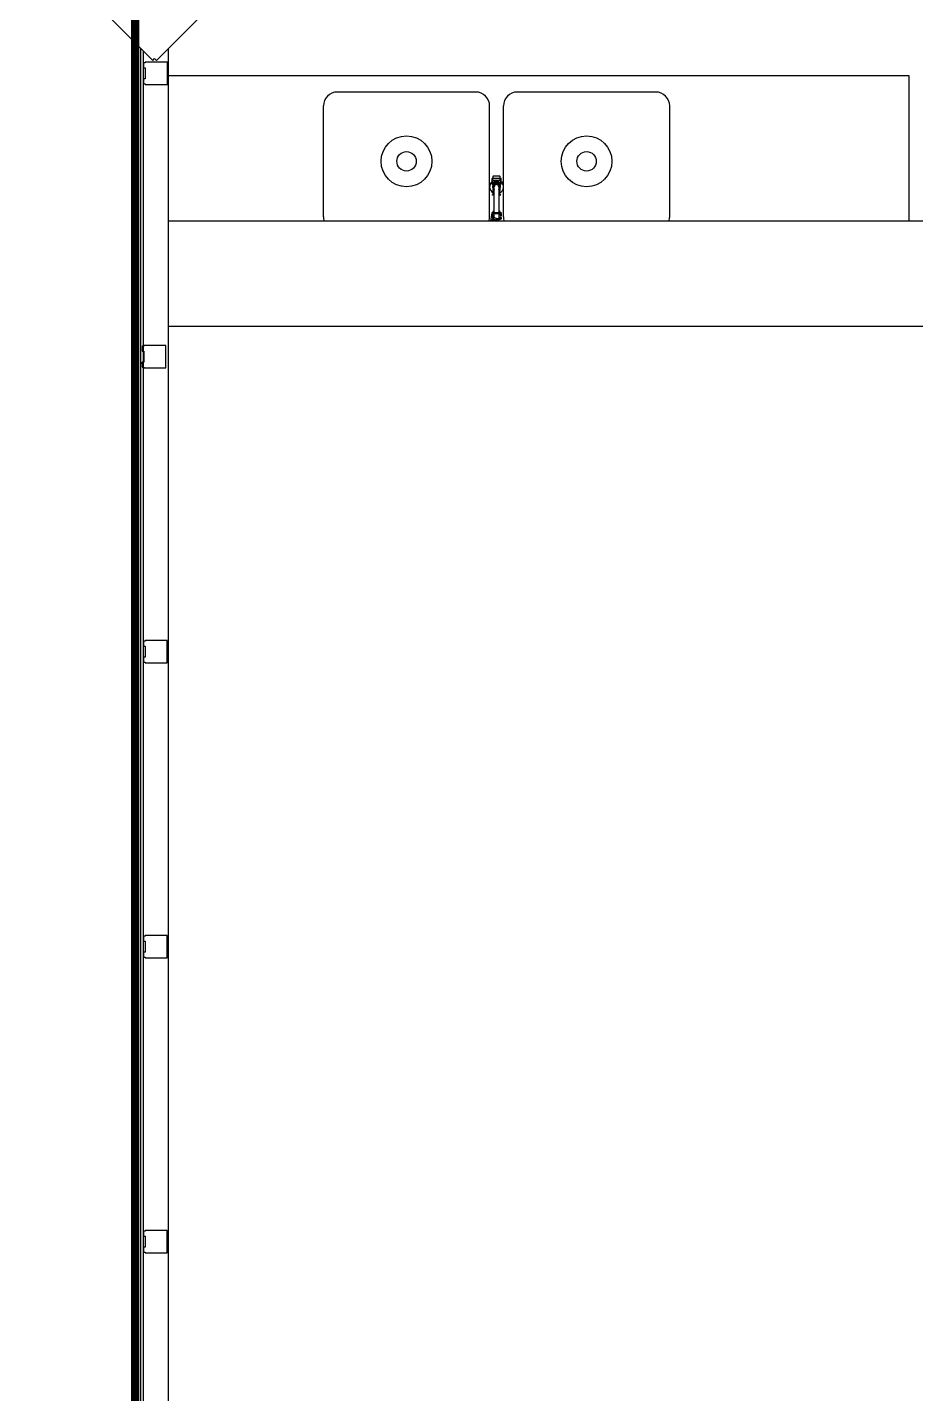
# Model space of a CAD drawing. Header units: metres. Extents: x -331 to 2982, y 362 to 2539.
# Drawn here: x 2869.138 to 2872.345, y 1390.311 to 1395.24 of the extents above; entities that cross this region are included whole.
import ezdxf

# ---------------------------------------------------------------- set-up
doc = ezdxf.new("R2010")
doc.units = ezdxf.units.M
doc.layers.get('0').update_dxf_attribs({"color": 251})
for name, color, linetype in [('CX', 251, 'Continuous'), ('Est', 251, 'Continuous'), ('Pis', 251, 'Continuous')]:
    doc.layers.add(name, color=color, linetype=linetype)

# ---------------------------------------------------------------- blocks, each defined once
blk = doc.blocks.new('XR_BL2_AND_MON-REV15$0$PERFIL_UNIT_ALCOA')
at = {"layer": 'CX', "color": 6}
for p, q in [((-21.3, 13.4), (-15.2, 13.4)), ((30.6, 13.4), (24.4, 13.4))]:
    blk.add_line(p, q, dxfattribs=at)
at = {"layer": 'CX'}
blk.add_lwpolyline([(-15.2, 19.2), (-15.2, 13.4), (-33.6, 13.4), (-33.6, 19.2), (-35.4, 19.2), (-35.4, 99.2), (44.6, 99.2), (44.6, 19.2), (42.9, 19.2), (42.9, 13.4), (24.4, 13.4), (24.4, 19.2)], close=True, dxfattribs=at)
blk = doc.blocks.new('XR_BL2_AND_MON-REV15$0$P_M')
at = {"layer": 'Est'}
blk.add_lwpolyline([(0.4596, -0.4313), (0.4525, -0.4243), (0.4596, -0.4172), (0.0071, 0.0354), (0, 0.0283), (-0.0071, 0.0354), (-0.4596, -0.4172), (-0.4525, -0.4243), (-0.4596, -0.4313), (-0.0071, -0.8839), (0, -0.8768), (0.0071, -0.8839)], close=True, dxfattribs=at)

msp = doc.modelspace()

# ---------------------------------------------------------------- linework, layer by layer
at = {"lineweight": 0}
msp.add_lwpolyline([(2894.6173, 1401.4765), (2894.6173, 1401.5747), (2894.9689, 1401.9258), (2894.9689, 1401.9658), (2869.183, 1401.9658), (2869.183, 1401.7358), (2869.373, 1401.7358), (2869.5273, 1401.5815), (2869.5273, 1371.8958), (2871.0198, 1371.8958), (2871.1617, 1371.6557), (2871.3121, 1371.4208), (2870.2373, 1371.4208), (2870.2373, 1370.7808), (2871.7876, 1370.7808, 0.087526), (2873.86, 1369.0211)], format="xyb", dxfattribs=at)
at = {"layer": 'Pis'}
for p, q in [((2869.5473, 1389.7475), (2869.5473, 1395.1641)), ((2869.5574, 1389.7576), (2869.5574, 1395.154)), ((2869.6471, 1389.755), (2869.6471, 1395.1639)), ((2869.6434, 1395.067), (2872.3203, 1395.067)), ((2872.3203, 1395.067), (2872.3203, 1394.5412)), ((2870.7565, 1395.007), (2870.2565, 1395.007)), ((2871.4065, 1395.007), (2870.9065, 1395.007)), ((2870.2065, 1394.557), (2870.2065, 1394.957)), ((2870.8065, 1394.557), (2870.8065, 1394.957)), ((2870.8565, 1394.557), (2870.8565, 1394.957)), ((2871.4565, 1394.557), (2871.4565, 1394.957)), ((2870.816, 1394.6757), (2870.816, 1394.6942)), ((2870.816, 1394.6757), (2870.816, 1394.6942)), ((2870.8185, 1394.7029), (2870.8185, 1394.6969)), ((2870.8185, 1394.7029), (2870.8185, 1394.6969)), ((2870.8185, 1394.6896), (2870.8185, 1394.6969)), ((2870.8185, 1394.6896), (2870.8185, 1394.6969)), ((2870.819, 1394.6757), (2870.819, 1394.6888)), ((2870.819, 1394.6757), (2870.819, 1394.6888)), ((2870.8435, 1394.7039), (2870.8195, 1394.7039)), ((2870.8435, 1394.7039), (2870.8195, 1394.7039)), ((2870.8195, 1394.6959), (2870.8435, 1394.6959)), ((2870.8195, 1394.6959), (2870.8435, 1394.6959)), ((2870.8195, 1394.6886), (2870.8435, 1394.6886)), ((2870.8195, 1394.6886), (2870.8435, 1394.6886)), ((2870.827, 1394.6859), (2870.824, 1394.6829)), ((2870.827, 1394.6859), (2870.824, 1394.6829)), ((2870.824, 1394.6829), (2870.824, 1394.6799)), ((2870.8278, 1394.6829), (2870.824, 1394.6829)), ((2870.824, 1394.6829), (2870.824, 1394.6799)), ((2870.8278, 1394.6829), (2870.824, 1394.6829)), ((2870.8285, 1394.6876), (2870.8243, 1394.6876)), ((2870.8243, 1394.6876), (2870.8243, 1394.6832)), ((2870.8285, 1394.6876), (2870.8243, 1394.6876)), ((2870.8243, 1394.6876), (2870.8243, 1394.6832)), ((2870.8285, 1394.6864), (2870.8243, 1394.6864)), ((2870.8285, 1394.6864), (2870.8243, 1394.6864)), ((2870.827, 1394.6859), (2870.836, 1394.6859)), ((2870.827, 1394.6859), (2870.836, 1394.6859)), ((2870.8315, 1394.6829), (2870.8278, 1394.6829)), ((2870.8315, 1394.6829), (2870.8278, 1394.6829)), ((2870.8285, 1394.6879), (2870.8345, 1394.6879)), ((2870.8285, 1394.6879), (2870.8285, 1394.6859)), ((2870.8285, 1394.6879), (2870.8345, 1394.6879)), ((2870.8285, 1394.6879), (2870.8285, 1394.6859)), ((2870.8315, 1394.6829), (2870.8315, 1394.6799)), ((2870.8353, 1394.6829), (2870.8315, 1394.6829)), ((2870.8315, 1394.6829), (2870.8315, 1394.6799)), ((2870.8353, 1394.6829), (2870.8315, 1394.6829)), ((2870.8345, 1394.6879), (2870.8345, 1394.6859)), ((2870.8345, 1394.6879), (2870.8345, 1394.6859)), ((2870.8388, 1394.6876), (2870.8345, 1394.6876)), ((2870.8388, 1394.6876), (2870.8345, 1394.6876)), ((2870.8388, 1394.6864), (2870.8345, 1394.6864)), ((2870.8388, 1394.6864), (2870.8345, 1394.6864)), ((2870.839, 1394.6829), (2870.8353, 1394.6829)), ((2870.839, 1394.6829), (2870.8353, 1394.6829)), ((2870.836, 1394.6859), (2870.839, 1394.6829)), ((2870.836, 1394.6859), (2870.839, 1394.6829)), ((2870.8388, 1394.6832), (2870.8388, 1394.6876)), ((2870.8388, 1394.6832), (2870.8388, 1394.6876)), ((2870.839, 1394.6829), (2870.839, 1394.6799)), ((2870.839, 1394.6829), (2870.839, 1394.6799)), ((2870.844, 1394.6888), (2870.844, 1394.6757)), ((2870.844, 1394.6888), (2870.844, 1394.6757)), ((2870.8445, 1394.6969), (2870.8445, 1394.7029)), ((2870.8445, 1394.6969), (2870.8445, 1394.7029)), ((2870.8445, 1394.6896), (2870.8445, 1394.6969)), ((2870.8445, 1394.6896), (2870.8445, 1394.6969)), ((2870.847, 1394.6942), (2870.847, 1394.6757)), ((2870.847, 1394.6942), (2870.847, 1394.6757)), ((2870.8163, 1394.6379), (2870.8165, 1394.6379)), ((2870.8169, 1394.6344), (2870.8163, 1394.6379)), ((2870.8163, 1394.6379), (2870.8165, 1394.6379)), ((2870.8169, 1394.6344), (2870.8163, 1394.6379)), ((2870.8165, 1394.6379), (2870.8232, 1394.6379)), ((2870.8165, 1394.6379), (2870.8232, 1394.6379)), ((2870.8171, 1394.6344), (2870.8169, 1394.6344)), ((2870.8171, 1394.6344), (2870.8169, 1394.6344)), ((2870.8235, 1394.6344), (2870.8171, 1394.6344)), ((2870.8235, 1394.6344), (2870.8171, 1394.6344)), ((2870.8185, 1394.6674), (2870.8207, 1394.6712)), ((2870.8185, 1394.6674), (2870.8207, 1394.6712)), ((2870.8207, 1394.6587), (2870.8185, 1394.6624)), ((2870.8207, 1394.6587), (2870.8185, 1394.6624)), ((2870.8435, 1394.6799), (2870.8195, 1394.6799)), ((2870.8195, 1394.6731), (2870.8195, 1394.6799)), ((2870.8435, 1394.6799), (2870.8195, 1394.6799)), ((2870.8195, 1394.6731), (2870.8195, 1394.6799)), ((2870.8195, 1394.6379), (2870.8195, 1394.6568)), ((2870.8195, 1394.6379), (2870.8195, 1394.6568)), ((2870.8207, 1394.6712), (2870.8229, 1394.6749)), ((2870.8207, 1394.6712), (2870.8229, 1394.6749)), ((2870.8229, 1394.6549), (2870.8207, 1394.6587)), ((2870.8229, 1394.6549), (2870.8207, 1394.6587)), ((2870.8232, 1394.6379), (2870.8235, 1394.6379)), ((2870.8232, 1394.6379), (2870.8235, 1394.6379)), ((2870.8235, 1394.5724), (2870.8235, 1394.6649)), ((2870.8235, 1394.5724), (2870.8235, 1394.6649)), ((2870.8272, 1394.6774), (2870.8315, 1394.6774)), ((2870.8272, 1394.6774), (2870.8315, 1394.6774)), ((2870.8315, 1394.6774), (2870.8359, 1394.6774)), ((2870.8315, 1394.6774), (2870.8359, 1394.6774)), ((2870.8395, 1394.6649), (2870.8395, 1394.5724)), ((2870.8395, 1394.6649), (2870.8395, 1394.5724)), ((2870.8395, 1394.6379), (2870.8399, 1394.6379)), ((2870.8395, 1394.6379), (2870.8399, 1394.6379)), ((2870.846, 1394.6344), (2870.8395, 1394.6344)), ((2870.846, 1394.6344), (2870.8395, 1394.6344)), ((2870.8399, 1394.6379), (2870.8466, 1394.6379)), ((2870.8399, 1394.6379), (2870.8466, 1394.6379)), ((2870.8402, 1394.6749), (2870.8424, 1394.6712)), ((2870.8402, 1394.6749), (2870.8424, 1394.6712)), ((2870.8424, 1394.6587), (2870.8402, 1394.6549)), ((2870.8424, 1394.6587), (2870.8402, 1394.6549)), ((2870.8424, 1394.6712), (2870.8445, 1394.6674)), ((2870.8424, 1394.6712), (2870.8445, 1394.6674)), ((2870.8445, 1394.6624), (2870.8424, 1394.6587)), ((2870.8445, 1394.6624), (2870.8424, 1394.6587)), ((2870.8435, 1394.6799), (2870.8435, 1394.6731)), ((2870.8435, 1394.6799), (2870.8435, 1394.6731)), ((2870.8435, 1394.6379), (2870.8435, 1394.6568)), ((2870.8435, 1394.6379), (2870.8435, 1394.6568)), ((2870.8462, 1394.6344), (2870.846, 1394.6344)), ((2870.8462, 1394.6344), (2870.846, 1394.6344)), ((2870.8462, 1394.6344), (2870.8468, 1394.6379)), ((2870.8462, 1394.6344), (2870.8468, 1394.6379)), ((2870.8466, 1394.6379), (2870.8468, 1394.6379)), ((2870.8466, 1394.6379), (2870.8468, 1394.6379)), ((2875.5276, 1394.5412), (2869.6471, 1394.5412)), ((2870.8138, 1394.5651), (2870.8096, 1394.5412)), ((2870.8138, 1394.5651), (2870.8096, 1394.5412)), ((2870.8168, 1394.5724), (2870.8315, 1394.5724)), ((2870.8168, 1394.5724), (2870.8315, 1394.5724)), ((2870.8315, 1394.5674), (2870.8168, 1394.5674)), ((2870.8315, 1394.5674), (2870.8168, 1394.5674)), ((2870.8235, 1394.5532), (2870.8235, 1394.5674)), ((2870.8235, 1394.5532), (2870.8235, 1394.5674)), ((2870.8235, 1394.5412), (2870.8235, 1394.5477)), ((2870.8235, 1394.5412), (2870.8235, 1394.5477)), ((2870.8315, 1394.5724), (2870.8315, 1394.5674)), ((2870.8315, 1394.5674), (2870.8315, 1394.5724)), ((2870.8315, 1394.5724), (2870.8463, 1394.5724)), ((2870.8315, 1394.5724), (2870.8315, 1394.5674)), ((2870.8315, 1394.5674), (2870.8315, 1394.5724)), ((2870.8315, 1394.5724), (2870.8463, 1394.5724)), ((2870.8463, 1394.5674), (2870.8315, 1394.5674)), ((2870.8463, 1394.5674), (2870.8315, 1394.5674)), ((2870.8315, 1394.551), (2870.8315, 1394.5482)), ((2870.8315, 1394.551), (2870.8315, 1394.5482)), ((2870.8315, 1394.5482), (2870.8315, 1394.546)), ((2870.8315, 1394.5482), (2870.8315, 1394.546)), ((2870.8395, 1394.5674), (2870.8395, 1394.5515)), ((2870.8395, 1394.5674), (2870.8395, 1394.5515)), ((2870.8395, 1394.5465), (2870.8395, 1394.5412)), ((2870.8395, 1394.5465), (2870.8395, 1394.5412)), ((2875.5276, 1394.1612), (2869.6471, 1394.1612))]:
    msp.add_line(p, q, dxfattribs=at)
at = {"layer": 'Pis', "const_width": 0.03}
msp.add_lwpolyline([(2894.6173, 1401.4765), (2894.6173, 1401.5747), (2894.9689, 1401.9258), (2894.9689, 1401.9658), (2869.183, 1401.9658), (2869.183, 1401.7358), (2869.373, 1401.7358), (2869.5273, 1401.5815), (2869.5273, 1371.8958), (2871.0198, 1371.8958), (2871.1617, 1371.6557), (2871.3121, 1371.4208), (2870.2373, 1371.4208), (2870.2373, 1370.7808), (2871.7876, 1370.7808, 0.087526), (2873.86, 1369.0211)], format="xyb", dxfattribs=at)
at = {"layer": 'Pis'}
for centre, radius in [((2870.5065, 1394.757), 0.0917), ((2871.1565, 1394.757), 0.0917), ((2870.5065, 1394.757), 0.035), ((2871.1565, 1394.757), 0.035)]:
    msp.add_circle(centre, radius, dxfattribs=at)
for centre, radius, start, end in [((2870.2565, 1394.957), 0.05, 90, 180), ((2870.7565, 1394.957), 0.05, 0, 90), ((2870.9065, 1394.957), 0.05, 90, 180), ((2871.4065, 1394.957), 0.05, 0, 90), ((2870.8315, 1394.6649), 0.025, 128.3161, 241.3146), ((2870.8315, 1394.6649), 0.025, 128.3161, 241.3146), ((2870.8315, 1394.6827), 0.006, 99.7863, 120), ((2870.8315, 1394.6827), 0.006, 99.7863, 120), ((2870.8315, 1394.6827), 0.006, 60, 80.2137), ((2870.8315, 1394.6827), 0.006, 60, 80.2137), ((2870.8315, 1394.6649), 0.025, 298.6854, 51.6839), ((2870.8315, 1394.6649), 0.025, 298.6854, 51.6839), ((2870.8315, 1394.6649), 0.0145, 90, 236.5146), ((2870.8315, 1394.6649), 0.0145, 90, 236.5146), ((2870.8229, 1394.6649), 0.005, 150, 210), ((2870.8229, 1394.6649), 0.005, 150, 210), ((2870.8315, 1394.6649), 0.0135, 126.6578, 173.3422), ((2870.8315, 1394.6649), 0.0135, 126.6578, 173.3422), ((2870.8315, 1394.6649), 0.0135, 186.6578, 233.3422), ((2870.8315, 1394.6649), 0.0135, 186.6578, 233.3422), ((2870.8315, 1394.6649), 0.0125, 90, 230.2082), ((2870.8315, 1394.6649), 0.0125, 90, 230.2082), ((2870.8272, 1394.6724), 0.005, 90, 150), ((2870.8272, 1394.6724), 0.005, 90, 150), ((2870.8272, 1394.6574), 0.005, 210, 222.7794), ((2870.8272, 1394.6574), 0.005, 210, 222.7794), ((2870.8315, 1394.6649), 0.008, 0, 180), ((2870.8315, 1394.6649), 0.008, 0, 180), ((2870.8315, 1394.6649), 0.0135, 90, 113.3422), ((2870.8315, 1394.6649), 0.0135, 90, 113.3422), ((2870.8315, 1394.6649), 0.0145, 303.4854, 90), ((2870.8315, 1394.6649), 0.0145, 303.4854, 90), ((2870.8315, 1394.6649), 0.0135, 66.6578, 90), ((2870.8315, 1394.6649), 0.0135, 66.6578, 90), ((2870.8315, 1394.6649), 0.0125, 309.7918, 90), ((2870.8315, 1394.6649), 0.0125, 309.7918, 90), ((2870.8359, 1394.6724), 0.005, 30, 90), ((2870.8359, 1394.6724), 0.005, 30, 90), ((2870.8359, 1394.6574), 0.005, 317.2206, 330), ((2870.8359, 1394.6574), 0.005, 317.2206, 330), ((2870.8315, 1394.6649), 0.0135, 6.6578, 53.3422), ((2870.8315, 1394.6649), 0.0135, 6.6578, 53.3422), ((2870.8315, 1394.6649), 0.0135, 306.6578, 353.3422), ((2870.8315, 1394.6649), 0.0135, 306.6578, 353.3422), ((2870.8402, 1394.6649), 0.005, 330, 30), ((2870.8402, 1394.6649), 0.005, 330, 30), ((2870.2565, 1394.557), 0.05, 180, 198.4813), ((2870.7565, 1394.557), 0.05, 341.5187, 0), ((2870.8315, 1394.5619), 0.018, 158.7241, 169.9513), ((2870.8315, 1394.5619), 0.018, 158.7241, 169.9513), ((2870.8168, 1394.5699), 0.0025, 90, 270), ((2870.8168, 1394.5699), 0.0025, 90, 270), ((2870.8315, 1394.5619), 0.018, 116.3878, 144.3145), ((2870.8315, 1394.5619), 0.018, 116.3878, 144.3145), ((2870.8315, 1394.5619), 0.014, 124.8499, 131.4094), ((2870.8315, 1394.5619), 0.014, 124.8499, 131.4094), ((2870.8315, 1394.5619), 0.018, 35.6855, 63.6122), ((2870.8315, 1394.5619), 0.018, 35.6855, 63.6122), ((2870.8315, 1394.5619), 0.014, 48.5906, 55.1501), ((2870.8315, 1394.5619), 0.014, 48.5906, 55.1501), ((2870.8315, 1394.5619), 0.014, 0, 23.1326), ((2870.8315, 1394.5619), 0.014, 0, 23.1326), ((2870.8475, 1394.5619), 0.002, 180, 0), ((2870.8475, 1394.5619), 0.002, 180, 0), ((2870.8463, 1394.5699), 0.0025, 270, 90), ((2870.8463, 1394.5699), 0.0025, 270, 90), ((2870.8315, 1394.5619), 0.018, 0, 21.2759), ((2870.8315, 1394.5619), 0.018, 0, 21.2759), ((2870.9065, 1394.557), 0.05, 180, 198.4813), ((2871.4065, 1394.557), 0.05, 341.5187, 0)]:
    msp.add_arc(centre, radius, start, end, dxfattribs=at)
at = {"layer": 'Pis', "extrusion": (0, 0, -1)}
for centre, major_axis, start_param, end_param in [((2870.8195, 1394.7029), (0.000706, 0.000706), 3.926991, 5.497787), ((2870.8195, 1394.7029), (0.000706, 0.000706), 3.926991, 5.497787), ((2870.8195, 1394.6969), (0.000706, 0.000706), 2.356194, 3.926991), ((2870.8195, 1394.6969), (0.000706, 0.000706), 2.356194, 3.926991), ((2870.8195, 1394.6896), (0.000706, 0.000706), 2.356194, 3.926991), ((2870.8195, 1394.6896), (0.000706, 0.000706), 2.356194, 3.926991), ((2870.8435, 1394.7029), (0.000706, -0.000706), 3.926991, 5.497787), ((2870.8435, 1394.7029), (0.000706, -0.000706), 3.926991, 5.497787), ((2870.8435, 1394.6969), (0.000706, -0.000706), 5.497787, 7.068583), ((2870.8435, 1394.6969), (0.000706, -0.000706), 5.497787, 7.068583), ((2870.8435, 1394.6896), (0.000706, -0.000706), 5.497787, 7.068583), ((2870.8435, 1394.6896), (0.000706, -0.000706), 5.497787, 7.068583)]:
    msp.add_ellipse(centre, major_axis=major_axis, ratio=1, start_param=start_param, end_param=end_param, dxfattribs=at)
at = {"layer": 'Pis'}
for points, knots in [([(2870.816, 1394.6942), (2870.816, 1394.6945), (2870.8161, 1394.6949), (2870.8164, 1394.6957), (2870.8166, 1394.6961), (2870.8173, 1394.6969), (2870.8178, 1394.6972), (2870.8184, 1394.6975), (2870.8184, 1394.6975), (2870.8185, 1394.6976)], [2.001998, 2.001998, 2.001998, 2.001998, 3.147931, 3.147931, 4.764621, 4.764621, 6.515563, 6.515563, 6.822697, 6.822697, 6.822697, 6.822697]), ([(2870.816, 1394.6942), (2870.816, 1394.6945), (2870.8161, 1394.6949), (2870.8164, 1394.6957), (2870.8166, 1394.6961), (2870.8173, 1394.6969), (2870.8178, 1394.6972), (2870.8184, 1394.6975), (2870.8184, 1394.6975), (2870.8185, 1394.6976)], [2.001998, 2.001998, 2.001998, 2.001998, 3.147931, 3.147931, 4.764621, 4.764621, 6.515563, 6.515563, 6.822697, 6.822697, 6.822697, 6.822697]), ([(2870.8445, 1394.6976), (2870.8448, 1394.6975), (2870.8451, 1394.6973), (2870.8458, 1394.6968), (2870.8462, 1394.6964), (2870.8468, 1394.6956), (2870.8469, 1394.6951), (2870.847, 1394.6945), (2870.847, 1394.6943), (2870.847, 1394.6942)], [10.964391, 10.964391, 10.964391, 10.964391, 11.932758, 11.932758, 13.659843, 13.659843, 15.268572, 15.268572, 15.785521, 15.785521, 15.785521, 15.785521]), ([(2870.8445, 1394.6976), (2870.8448, 1394.6975), (2870.8451, 1394.6973), (2870.8458, 1394.6968), (2870.8462, 1394.6964), (2870.8468, 1394.6956), (2870.8469, 1394.6951), (2870.847, 1394.6945), (2870.847, 1394.6943), (2870.847, 1394.6942)], [10.964391, 10.964391, 10.964391, 10.964391, 11.932758, 11.932758, 13.659843, 13.659843, 15.268572, 15.268572, 15.785521, 15.785521, 15.785521, 15.785521]), ([(2870.819, 1394.6722), (2870.8186, 1394.6723), (2870.8183, 1394.6724), (2870.8175, 1394.6728), (2870.8171, 1394.6732), (2870.8165, 1394.674), (2870.8162, 1394.6745), (2870.8161, 1394.6752), (2870.816, 1394.6755), (2870.816, 1394.6757)], [0.774365, 0.774365, 0.774365, 0.774365, 1.824958, 1.824958, 3.596242, 3.596242, 5.237537, 5.237537, 6.081784, 6.081784, 6.081784, 6.081784]), ([(2870.819, 1394.6722), (2870.8186, 1394.6723), (2870.8183, 1394.6724), (2870.8175, 1394.6728), (2870.8171, 1394.6732), (2870.8165, 1394.674), (2870.8162, 1394.6745), (2870.8161, 1394.6752), (2870.816, 1394.6755), (2870.816, 1394.6757)], [0.774365, 0.774365, 0.774365, 0.774365, 1.824958, 1.824958, 3.596242, 3.596242, 5.237537, 5.237537, 6.081784, 6.081784, 6.081784, 6.081784]), ([(2870.819, 1394.6757), (2870.819, 1394.6757), (2870.819, 1394.6757), (2870.819, 1394.6757), (2870.8191, 1394.6756), (2870.8191, 1394.6755), (2870.8192, 1394.6754), (2870.8194, 1394.6753), (2870.8194, 1394.6752), (2870.8195, 1394.6752)], [1.304885, 1.304885, 1.304885, 1.304885, 1.414465, 1.414465, 1.958772, 1.958772, 2.760884, 2.760884, 3.414237, 3.414237, 3.414237, 3.414237]), ([(2870.819, 1394.6757), (2870.819, 1394.6757), (2870.819, 1394.6757), (2870.819, 1394.6757), (2870.8191, 1394.6756), (2870.8191, 1394.6755), (2870.8192, 1394.6754), (2870.8194, 1394.6753), (2870.8194, 1394.6752), (2870.8195, 1394.6752)], [1.304885, 1.304885, 1.304885, 1.304885, 1.414465, 1.414465, 1.958772, 1.958772, 2.760884, 2.760884, 3.414237, 3.414237, 3.414237, 3.414237]), ([(2870.8235, 1394.6442), (2870.8225, 1394.6459), (2870.8215, 1394.648), (2870.8201, 1394.6523), (2870.8197, 1394.6545), (2870.8196, 1394.6567)], [40.849591, 40.849591, 40.849591, 40.849591, 48.357875, 48.357875, 55.509102, 55.509102, 55.509102, 55.509102]), ([(2870.8235, 1394.6442), (2870.8225, 1394.6459), (2870.8215, 1394.648), (2870.8201, 1394.6523), (2870.8197, 1394.6545), (2870.8196, 1394.6567)], [40.849591, 40.849591, 40.849591, 40.849591, 48.357875, 48.357875, 55.509102, 55.509102, 55.509102, 55.509102]), ([(2870.8435, 1394.6567), (2870.8434, 1394.6544), (2870.8429, 1394.6521), (2870.8415, 1394.6478), (2870.8406, 1394.6459), (2870.8395, 1394.6442)], [1.184092, 1.184092, 1.184092, 1.184092, 8.181728, 8.181728, 14.760596, 14.760596, 14.760596, 14.760596]), ([(2870.8435, 1394.6567), (2870.8434, 1394.6544), (2870.8429, 1394.6521), (2870.8415, 1394.6478), (2870.8406, 1394.6459), (2870.8395, 1394.6442)], [1.184092, 1.184092, 1.184092, 1.184092, 8.181728, 8.181728, 14.760596, 14.760596, 14.760596, 14.760596]), ([(2870.8435, 1394.6752), (2870.8436, 1394.6752), (2870.8437, 1394.6753), (2870.8438, 1394.6754), (2870.8439, 1394.6755), (2870.844, 1394.6756), (2870.844, 1394.6757), (2870.844, 1394.6757), (2870.844, 1394.6757), (2870.844, 1394.6757)], [0.746961, 0.746961, 0.746961, 0.746961, 1.100776, 1.100776, 1.573838, 1.573838, 2.074752, 2.074752, 2.175763, 2.175763, 2.175763, 2.175763]), ([(2870.8435, 1394.6752), (2870.8436, 1394.6752), (2870.8437, 1394.6753), (2870.8438, 1394.6754), (2870.8439, 1394.6755), (2870.844, 1394.6756), (2870.844, 1394.6757), (2870.844, 1394.6757), (2870.844, 1394.6757), (2870.844, 1394.6757)], [0.746961, 0.746961, 0.746961, 0.746961, 1.100776, 1.100776, 1.573838, 1.573838, 2.074752, 2.074752, 2.175763, 2.175763, 2.175763, 2.175763]), ([(2870.847, 1394.6757), (2870.847, 1394.6756), (2870.847, 1394.6754), (2870.8469, 1394.6747), (2870.8467, 1394.6743), (2870.8462, 1394.6735), (2870.8459, 1394.6731), (2870.8451, 1394.6726), (2870.8448, 1394.6724), (2870.8443, 1394.6722), (2870.8442, 1394.6722), (2870.8441, 1394.6722)], [4.399836, 4.399836, 4.399836, 4.399836, 5.000915, 5.000915, 6.541202, 6.541202, 8.169325, 8.169325, 9.327705, 9.327705, 9.698195, 9.698195, 9.698195, 9.698195]), ([(2870.847, 1394.6757), (2870.847, 1394.6756), (2870.847, 1394.6754), (2870.8469, 1394.6747), (2870.8467, 1394.6743), (2870.8462, 1394.6735), (2870.8459, 1394.6731), (2870.8451, 1394.6726), (2870.8448, 1394.6724), (2870.8443, 1394.6722), (2870.8442, 1394.6722), (2870.8441, 1394.6722)], [4.399836, 4.399836, 4.399836, 4.399836, 5.000915, 5.000915, 6.541202, 6.541202, 8.169325, 8.169325, 9.327705, 9.327705, 9.698195, 9.698195, 9.698195, 9.698195]), ([(2870.8183, 1394.5674), (2870.8175, 1394.5667), (2870.8168, 1394.5659), (2870.8162, 1394.5651), (2870.8156, 1394.5642), (2870.8151, 1394.5632), (2870.8145, 1394.5613), (2870.8143, 1394.5603), (2870.8143, 1394.5593), (2870.8143, 1394.5584), (2870.8144, 1394.5575), (2870.8149, 1394.5558), (2870.8153, 1394.555), (2870.8168, 1394.5524), (2870.8183, 1394.5509), (2870.8217, 1394.5485), (2870.8234, 1394.5476), (2870.8264, 1394.5467), (2870.8274, 1394.5464), (2870.8294, 1394.5461), (2870.8305, 1394.546), (2870.8315, 1394.546)], [15.819764, 15.819764, 15.819764, 15.819764, 19.83188, 19.83188, 19.83188, 24.119758, 24.119758, 28.256298, 28.256298, 28.256298, 31.797818, 31.797818, 35.381068, 35.381068, 43.418723, 43.418723, 49.974812, 49.974812, 53.163021, 53.163021, 56.350064, 56.350064, 56.350064, 56.350064]), ([(2870.8183, 1394.5674), (2870.8175, 1394.5667), (2870.8168, 1394.5659), (2870.8162, 1394.5651), (2870.8156, 1394.5642), (2870.8151, 1394.5632), (2870.8145, 1394.5613), (2870.8143, 1394.5603), (2870.8143, 1394.5593), (2870.8143, 1394.5584), (2870.8144, 1394.5575), (2870.8149, 1394.5558), (2870.8153, 1394.555), (2870.8168, 1394.5524), (2870.8183, 1394.5509), (2870.8217, 1394.5485), (2870.8234, 1394.5476), (2870.8264, 1394.5467), (2870.8274, 1394.5464), (2870.8294, 1394.5461), (2870.8305, 1394.546), (2870.8315, 1394.546)], [15.819764, 15.819764, 15.819764, 15.819764, 19.83188, 19.83188, 19.83188, 24.119758, 24.119758, 28.256298, 28.256298, 28.256298, 31.797818, 31.797818, 35.381068, 35.381068, 43.418723, 43.418723, 49.974812, 49.974812, 53.163021, 53.163021, 56.350064, 56.350064, 56.350064, 56.350064]), ([(2870.8184, 1394.5509), (2870.8171, 1394.5496), (2870.8161, 1394.548), (2870.8147, 1394.5447), (2870.8143, 1394.543), (2870.8143, 1394.5412)], [15.620445, 15.620445, 15.620445, 15.620445, 22.010341, 22.010341, 28.520374, 28.520374, 28.520374, 28.520374]), ([(2870.8184, 1394.5509), (2870.8171, 1394.5496), (2870.8161, 1394.548), (2870.8147, 1394.5447), (2870.8143, 1394.543), (2870.8143, 1394.5412)], [15.620445, 15.620445, 15.620445, 15.620445, 22.010341, 22.010341, 28.520374, 28.520374, 28.520374, 28.520374]), ([(2870.8315, 1394.551), (2870.8304, 1394.551), (2870.8293, 1394.5511), (2870.827, 1394.5516), (2870.8259, 1394.552), (2870.8235, 1394.5532), (2870.8224, 1394.5539), (2870.8208, 1394.5554), (2870.8203, 1394.5561), (2870.8197, 1394.5571), (2870.8195, 1394.5575), (2870.8193, 1394.5584), (2870.8193, 1394.5588), (2870.8193, 1394.5592), (2870.8193, 1394.5596), (2870.8193, 1394.5601), (2870.8197, 1394.5612), (2870.82, 1394.5617), (2870.8203, 1394.5623), (2870.8211, 1394.5634), (2870.8222, 1394.5644), (2870.8235, 1394.5652)], [0, 0, 0, 0, 3.326756, 3.326756, 7.402781, 7.402781, 12.648466, 12.648466, 16.750655, 16.750655, 19.494217, 19.494217, 22.203537, 22.203537, 22.203537, 25.427655, 25.427655, 28.776539, 28.776539, 28.776539, 35.480596, 35.480596, 35.480596, 35.480596]), ([(2870.8315, 1394.551), (2870.8304, 1394.551), (2870.8293, 1394.5511), (2870.827, 1394.5516), (2870.8259, 1394.552), (2870.8235, 1394.5532), (2870.8224, 1394.5539), (2870.8208, 1394.5554), (2870.8203, 1394.5561), (2870.8197, 1394.5571), (2870.8195, 1394.5575), (2870.8193, 1394.5584), (2870.8193, 1394.5588), (2870.8193, 1394.5592), (2870.8193, 1394.5596), (2870.8193, 1394.5601), (2870.8197, 1394.5612), (2870.82, 1394.5617), (2870.8203, 1394.5623), (2870.8211, 1394.5634), (2870.8222, 1394.5644), (2870.8235, 1394.5652)], [0, 0, 0, 0, 3.326756, 3.326756, 7.402781, 7.402781, 12.648466, 12.648466, 16.750655, 16.750655, 19.494217, 19.494217, 22.203537, 22.203537, 22.203537, 25.427655, 25.427655, 28.776539, 28.776539, 28.776539, 35.480596, 35.480596, 35.480596, 35.480596]), ([(2870.8193, 1394.5412), (2870.8193, 1394.5423), (2870.8195, 1394.5434), (2870.8205, 1394.5455), (2870.8212, 1394.5466), (2870.8221, 1394.5476), (2870.8223, 1394.5478), (2870.8224, 1394.548), (2870.8226, 1394.5481)], [20.765106, 20.765106, 20.765106, 20.765106, 25.191957, 25.191957, 29.752357, 29.752357, 29.752357, 30.517603, 30.517603, 30.517603, 30.517603]), ([(2870.8193, 1394.5412), (2870.8193, 1394.5423), (2870.8195, 1394.5434), (2870.8205, 1394.5455), (2870.8212, 1394.5466), (2870.8221, 1394.5476), (2870.8223, 1394.5478), (2870.8224, 1394.548), (2870.8226, 1394.5481)], [20.765106, 20.765106, 20.765106, 20.765106, 25.191957, 25.191957, 29.752357, 29.752357, 29.752357, 30.517603, 30.517603, 30.517603, 30.517603]), ([(2870.8395, 1394.5563), (2870.8408, 1394.5562), (2870.8419, 1394.556), (2870.8435, 1394.5557), (2870.8441, 1394.5555), (2870.8454, 1394.5551), (2870.846, 1394.5549), (2870.8468, 1394.5545), (2870.8473, 1394.5542), (2870.8479, 1394.5536), (2870.8481, 1394.5534), (2870.8486, 1394.5526), (2870.8488, 1394.552), (2870.8488, 1394.5509), (2870.8487, 1394.5504), (2870.8482, 1394.5496), (2870.8481, 1394.5494), (2870.8476, 1394.5489), (2870.8473, 1394.5486), (2870.8467, 1394.5482), (2870.8464, 1394.5481), (2870.846, 1394.548), (2870.8455, 1394.5477), (2870.8446, 1394.5474), (2870.8428, 1394.547), (2870.842, 1394.5468), (2870.8394, 1394.5464), (2870.8375, 1394.5462), (2870.8342, 1394.5461), (2870.8328, 1394.546), (2870.8315, 1394.546)], [69.327014, 69.327014, 69.327014, 69.327014, 74.276263, 74.276263, 77.30321, 77.30321, 82.089916, 82.089916, 85.28908, 85.28908, 87.231603, 87.231603, 90.341333, 90.341333, 93.503144, 93.503144, 95.357751, 95.357751, 97.723829, 97.723829, 99.531185, 99.531185, 99.531185, 102.969684, 102.969684, 105.160176, 105.160176, 109.654193, 109.654193, 112.45985, 112.45985, 112.45985, 112.45985]), ([(2870.8395, 1394.5563), (2870.8408, 1394.5562), (2870.8419, 1394.556), (2870.8435, 1394.5557), (2870.8441, 1394.5555), (2870.8454, 1394.5551), (2870.846, 1394.5549), (2870.8468, 1394.5545), (2870.8473, 1394.5542), (2870.8479, 1394.5536), (2870.8481, 1394.5534), (2870.8486, 1394.5526), (2870.8488, 1394.552), (2870.8488, 1394.5509), (2870.8487, 1394.5504), (2870.8482, 1394.5496), (2870.8481, 1394.5494), (2870.8476, 1394.5489), (2870.8473, 1394.5486), (2870.8467, 1394.5482), (2870.8464, 1394.5481), (2870.846, 1394.548), (2870.8455, 1394.5477), (2870.8446, 1394.5474), (2870.8428, 1394.547), (2870.842, 1394.5468), (2870.8394, 1394.5464), (2870.8375, 1394.5462), (2870.8342, 1394.5461), (2870.8328, 1394.546), (2870.8315, 1394.546)], [69.327014, 69.327014, 69.327014, 69.327014, 74.276263, 74.276263, 77.30321, 77.30321, 82.089916, 82.089916, 85.28908, 85.28908, 87.231603, 87.231603, 90.341333, 90.341333, 93.503144, 93.503144, 95.357751, 95.357751, 97.723829, 97.723829, 99.531185, 99.531185, 99.531185, 102.969684, 102.969684, 105.160176, 105.160176, 109.654193, 109.654193, 112.45985, 112.45985, 112.45985, 112.45985]), ([(2870.8315, 1394.551), (2870.8317, 1394.551), (2870.8319, 1394.551), (2870.8338, 1394.551), (2870.8356, 1394.5511), (2870.8388, 1394.5514), (2870.8403, 1394.5516), (2870.8425, 1394.552), (2870.8433, 1394.5522), (2870.8441, 1394.5526), (2870.8443, 1394.5527), (2870.8443, 1394.5527), (2870.8443, 1394.5527), (2870.8443, 1394.5527)], [58.948296, 58.948296, 58.948296, 58.948296, 59.442082, 59.442082, 64.557596, 64.557596, 69.515178, 69.515178, 74.143362, 74.143362, 77.471728, 77.471728, 78.053133, 78.053133, 78.053133, 78.053133]), ([(2870.8315, 1394.551), (2870.8317, 1394.551), (2870.8319, 1394.551), (2870.8338, 1394.551), (2870.8356, 1394.5511), (2870.8388, 1394.5514), (2870.8403, 1394.5516), (2870.8425, 1394.552), (2870.8433, 1394.5522), (2870.8441, 1394.5526), (2870.8443, 1394.5527), (2870.8443, 1394.5527), (2870.8443, 1394.5527), (2870.8443, 1394.5527)], [58.948296, 58.948296, 58.948296, 58.948296, 59.442082, 59.442082, 64.557596, 64.557596, 69.515178, 69.515178, 74.143362, 74.143362, 77.471728, 77.471728, 78.053133, 78.053133, 78.053133, 78.053133])]:
    msp.add_open_spline(points, degree=3, knots=knots, dxfattribs=at)
msp.add_open_spline([(2870.8235, 1394.5548), (2870.8231, 1394.5546), (2870.8227, 1394.5544), (2870.8223, 1394.5541)], degree=3, dxfattribs=at)
msp.add_open_spline([(2870.8235, 1394.5548), (2870.8231, 1394.5546), (2870.8227, 1394.5544), (2870.8223, 1394.5541)], degree=3, dxfattribs=at)

# ---------------------------------------------------------------- block references
msp.add_blockref('XR_BL2_AND_MON-REV15$0$P_M', (2869.5973, 1396.005), dxfattribs=at)
at = {"layer": 'Pis', "xscale": -0.001000000000203727, "yscale": 0.001000000000203727, "zscale": 0.0009999999999763531, "rotation": 270}
for p in [(2869.5442, 1395.0696), (2869.5388, 1394.0476), (2869.5438, 1392.9833), (2869.5438, 1391.919), (2869.5438, 1390.8547)]:
    msp.add_blockref('XR_BL2_AND_MON-REV15$0$PERFIL_UNIT_ALCOA', p, dxfattribs=at)

doc.saveas('drawing.dxf')
